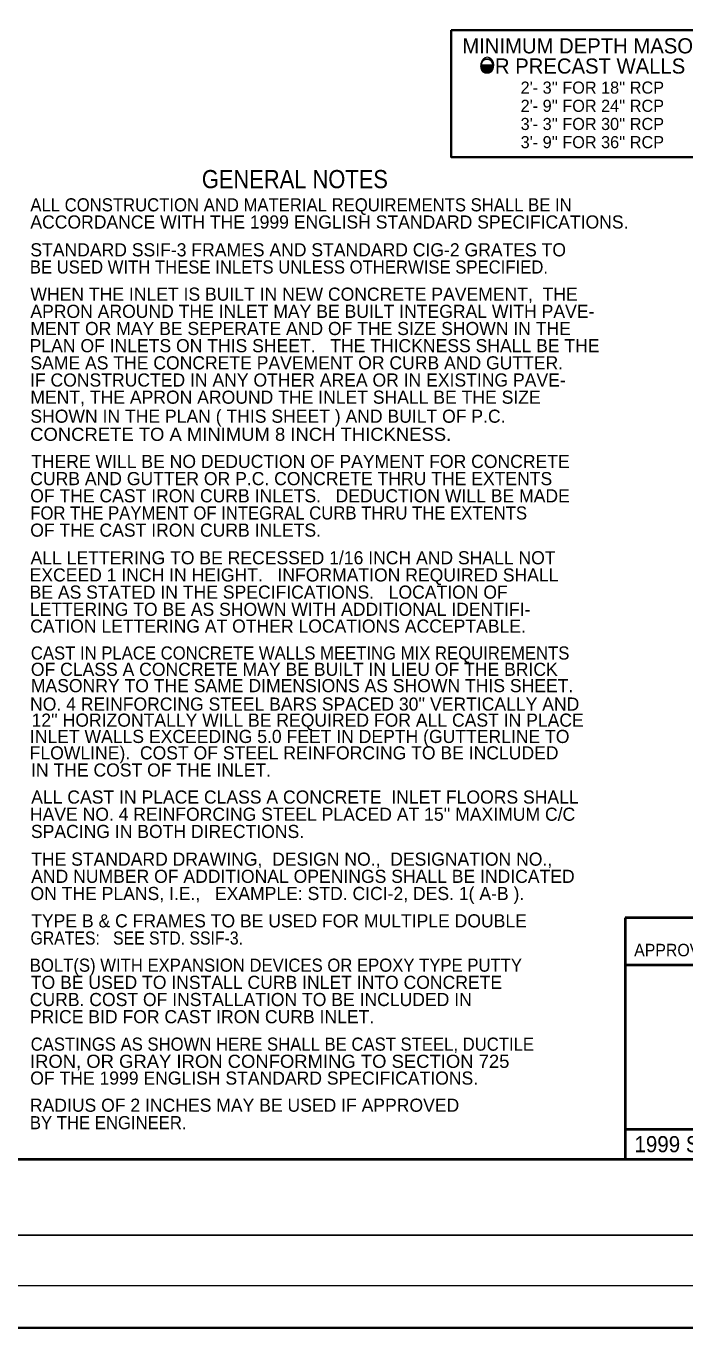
# Model space of a CAD drawing. Extents: x 385 to 753, y -129 to 142.
# Drawn here: x 609 to 674.3, y -128.6 to 0.3 of the extents above; entities that cross this region are included whole.
import ezdxf

# ---------------------------------------------------------------- set-up
doc = ezdxf.new("R2010")
doc.units = 0
doc.header["$LTSCALE"] = 0.48
doc.layers.add('1', color=7, linetype='Continuous', lineweight=13)
doc.layers.add('25', color=7, linetype='Continuous', lineweight=13)
doc.layers.add('10', color=7, linetype='Continuous')

msp = doc.modelspace()

# ---------------------------------------------------------------- hatches: boundary and pattern name
at = {"layer": '1'}
msp.add_hatch(color=256, dxfattribs=at).paths.add_polyline_path([(654.1257, -3.5467), (655.3012, -3.543), (655.2902, -3.6386), (655.2755, -3.7342), (655.2534, -3.8297), (655.2093, -3.9179), (655.1762, -3.9988), (655.1175, -4.0833), (655.0514, -4.1605), (654.9889, -4.2083), (654.9082, -4.2597), (654.8237, -4.2892), (654.7392, -4.3113), (654.64, -4.3076), (654.5592, -4.2892), (654.4747, -4.2561), (654.4049, -4.201), (654.3314, -4.1312), (654.2653, -4.0503), (654.2176, -3.9657), (654.1735, -3.8665), (654.1515, -3.7672), (654.1294, -3.6422)])

# ---------------------------------------------------------------- linework, layer by layer
at = {"layer": '1', "lineweight": 25}
for p, q in [((654.1147, -3.5357), (655.3048, -3.5357)), ((403.5478, -119.3587), (748.5478, -119.3587))]:
    msp.add_line(p, q, dxfattribs=at)
at = {"layer": '1', "lineweight": 40}
msp.add_line((418.5478, -111.8587), (743.5478, -111.8587), dxfattribs=at)
at = {"layer": '1'}
msp.add_line((388.5478, -124.3587), (748.5478, -124.3587), dxfattribs=at)
at = {"layer": '1', "lineweight": 35}
msp.add_lwpolyline([(651.1327, -0.0649), (680.6549, -0.0649), (680.6549, -12.6496), (651.1327, -12.6496)], close=True, dxfattribs=at)
at = {"layer": '1', "lineweight": 25}
msp.add_lwpolyline([(654.1257, -3.5467), (655.3012, -3.543), (655.2902, -3.6386), (655.2755, -3.7342), (655.2534, -3.8297), (655.2093, -3.9179), (655.1762, -3.9988), (655.1175, -4.0833), (655.0514, -4.1605), (654.9889, -4.2083), (654.9082, -4.2597), (654.8237, -4.2892), (654.7392, -4.3113), (654.64, -4.3076), (654.5592, -4.2892), (654.4747, -4.2561), (654.4049, -4.201), (654.3314, -4.1312), (654.2653, -4.0503), (654.2176, -3.9657), (654.1735, -3.8665), (654.1515, -3.7672), (654.1294, -3.6422)], close=True, dxfattribs=at)
at = {"layer": '1'}
msp.add_ellipse((654.7123, -3.5205), major_axis=(-0.0294, -0.7933), ratio=0.750805, dxfattribs=at)
at = {"layer": '25', "lineweight": 40}
for p, q in [((668.3691, -87.9655), (668.3691, -111.8587)), ((743.5478, -87.9655), (668.3691, -87.9655)), ((668.3691, -92.613), (743.5478, -92.613)), ((668.3691, -108.8798), (693.2437, -108.8798))]:
    msp.add_line(p, q, dxfattribs=at)
at = {"layer": '25', "lineweight": 35}
msp.add_lwpolyline([(384.7623, -128.56), (753.191, -128.56), (753.191, 142.3587), (384.7623, 142.3587)], close=True, dxfattribs=at)

# ---------------------------------------------------------------- texts
at = {"layer": '1'}
for s, height, width, p in [('GENERAL NOTES', 1.8, 0.9, (626.4494, -15.7182)), ('CAST IN PLACE CONCRETE WALLS MEETING MIX REQUIREMENTS', 1.3, 0.95, (609.521, -62.3861))]:
    msp.add_text(s, height=height, dxfattribs=dict(at, width=width)).set_placement(p)
for s, p in [('OF CLASS A CONCRETE MAY BE BUILT IN LIEU OF THE BRICK', (609.521, -64.0011)), ('MASONRY TO THE SAME DIMENSIONS AS SHOWN THIS SHEET.', (609.521, -65.6161)), ("NO. 4 REINFORCING STEEL BARS SPACED 30'' VERTICALLY AND", (609.4423, -67.4415)), ("12'' HORIZONTALLY WILL BE REQUIRED FOR ALL CAST IN PLACE", (609.5899, -69.0323)), ('INLET WALLS EXCEEDING 5.0 FEET IN DEPTH (GUTTERLINE TO ', (609.4239, -70.6473)), ('FLOWLINE).  COST OF STEEL REINFORCING TO BE INCLUDED ', (609.4054, -72.2738)), ('IN THE COST OF THE INLET.', (609.5416, -73.9684)), ('ALL CAST IN PLACE CLASS A CONCRETE  INLET FLOORS SHALL ', (609.5565, -76.6481)), ("HAVE NO. 4 REINFORCING STEEL PLACED AT 15'' MAXIMUM C/C", (609.4288, -78.3482)), ('SPACING IN BOTH DIRECTIONS.', (609.5308, -80.0537))]:
    msp.add_text(s, height=1.3, dxfattribs=at).set_placement(p)
at = {"layer": '10'}
for s, height, p in [('MINIMUM DEPTH MASONRY', 1.5, (652.232, -2.374)), ('   OR PRECAST WALLS', 1.5, (652.232, -4.374)), ("2'- 3'' FOR 18'' RCP", 1.2, (658.0087, -6.3596)), ("2'- 9'' FOR 24'' RCP", 1.2, (658.0087, -8.1596)), ("3'- 3'' FOR 30'' RCP", 1.2, (658.0087, -9.9596)), ("3'- 9'' FOR 36'' RCP", 1.2, (658.0087, -11.7596)), ('ACCORDANCE WITH THE 1999 ENGLISH STANDARD SPECIFICATIONS.', 1.3, (609.4712, -19.7141)), ('STANDARD SSIF-3 FRAMES AND STANDARD CIG-2 GRATES TO', 1.3, (609.4712, -22.4691)), ('WHEN THE INLET IS BUILT IN NEW CONCRETE PAVEMENT,  THE', 1.3, (609.4742, -26.8597)), ('APRON AROUND THE INLET MAY BE BUILT INTEGRAL WITH PAVE-', 1.3, (609.4742, -28.5597)), ('MENT OR MAY BE SEPERATE AND OF THE SIZE SHOWN IN THE', 1.3, (609.4742, -30.2598)), ('PLAN OF INLETS ON THIS SHEET.   THE THICKNESS SHALL BE THE', 1.3, (609.405, -31.9597)), ('SAME AS THE CONCRETE PAVEMENT OR CURB AND GUTTER.', 1.3, (609.4742, -33.6597)), ('IF CONSTRUCTED IN ANY OTHER AREA OR IN EXISTING PAVE-', 1.3, (609.4397, -35.3597)), ('MENT, THE APRON AROUND THE INLET SHALL BE THE SIZE ', 1.3, (609.4742, -37.0598)), ('SHOWN IN THE PLAN ( THIS SHEET ) AND BUILT OF P.C. ', 1.3, (609.4742, -38.9422)), ('THERE WILL BE NO DEDUCTION OF PAYMENT FOR CONCRETE', 1.3, (609.548, -43.4209)), ('CURB AND GUTTER OR P.C. CONCRETE THRU THE EXTENTS', 1.3, (609.4614, -45.1209)), ('OF THE CAST IRON CURB INLETS.   DEDUCTION WILL BE MADE ', 1.3, (609.4614, -46.8209)), ('OF THE CAST IRON CURB INLETS.', 1.3, (609.4614, -50.2209)), ('ALL LETTERING TO BE RECESSED 1/16 INCH AND SHALL NOT', 1.3, (609.4928, -52.9572)), ('EXCEED 1 INCH IN HEIGHT.   INFORMATION REQUIRED SHALL', 1.3, (609.4005, -54.6572)), ('BE AS STATED IN THE SPECIFICATIONS.   LOCATION OF', 1.3, (609.4005, -56.3572)), ('LETTERING TO BE AS SHOWN WITH ADDITIONAL IDENTIFI-', 1.3, (609.4191, -58.0572)), ('CATION LETTERING AT OTHER LOCATIONS ACCEPTABLE.', 1.3, (609.4559, -59.7203)), ('THE STANDARD DRAWING,  DESIGN NO.,  DESIGNATION NO.,', 1.3, (609.555, -82.7946)), ('AND NUMBER OF ADDITIONAL OPENINGS SHALL BE INDICATED', 1.3, (609.555, -84.4946)), ('ON THE PLANS, I.E.,   EXAMPLE: STD. CICI-2, DES. 1( A-B ).', 1.3, (609.4857, -86.1946)), ('TYPE B & C FRAMES TO BE USED FOR MULTIPLE DOUBLE', 1.3, (609.555, -88.9027)), ('TO BE USED TO INSTALL CURB INLET INTO CONCRETE', 1.3, (609.5204, -94.9934)), ('CURB. COST OF INSTALLATION TO BE INCLUDED IN', 1.3, (609.4166, -96.6934)), ('PRICE BID FOR CAST IRON CURB INLET.', 1.3, (609.4166, -98.3934)), ('OF THE 1999 ENGLISH STANDARD SPECIFICATIONS.', 1.3, (609.4616, -104.4702)), ('RADIUS OF 2 INCHES MAY BE USED IF APPROVED ', 1.3, (609.427, -107.1573))]:
    msp.add_text(s, height=height, dxfattribs=at).set_placement(p)
for s, width, p in [('ALL CONSTRUCTION AND MATERIAL REQUIREMENTS SHALL BE IN', 0.95, (609.4712, -18.0141)), ('BE USED WITH THESE INLETS UNLESS OTHERWISE SPECIFIED.', 0.95, (609.4193, -24.1691)), ('CONCRETE TO A MINIMUM 8 INCH THICKNESS.', 1.05, (609.4543, -40.7314)), ('FOR THE PAYMENT OF INTEGRAL CURB THRU THE EXTENTS', 0.95, (609.4614, -48.5209)), ('GRATES:   SEE STD. SSIF-3.', 0.9, (609.4857, -90.6027)), ('BOLT(S) WITH EXPANSION DEVICES OR EPOXY TYPE PUTTY', 0.95, (609.4166, -93.2934)), ('CASTINGS AS SHOWN HERE SHALL BE CAST STEEL, DUCTILE', 0.95, (609.5031, -101.1095)), ('IRON, OR GRAY IRON CONFORMING TO SECTION 725 ', 1.05, (609.4338, -102.8095)), ('BY THE ENGINEER.', 0.95, (609.4269, -108.884))]:
    msp.add_text(s, height=1.3, dxfattribs=dict(at, width=width)).set_placement(p)
at = {"layer": '25', "width": 0.95}
for s, height, p in [('APPROVED BY ROADWAY ENGINEER', 1.237, (669.2441, -91.7657)), ('1999 SPECIFICATIONS', 1.6, (669.2775, -111.1628))]:
    msp.add_text(s, height=height, dxfattribs=at).set_placement(p)

doc.saveas('drawing.dxf')
